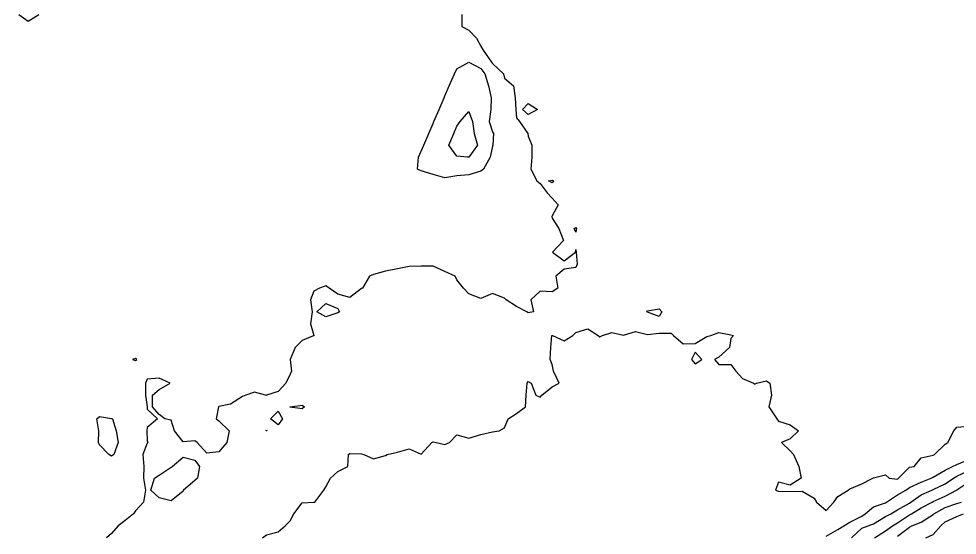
# Model space of a CAD drawing. Header units: metres. Extents: x 2681030 to 2681330, y 1246000 to 1246290.
# Drawn here: x 2681030.85 to 2681070.26, y 1246094.36 to 1246116.07 of the extents above; entities that cross this region are included whole.
import ezdxf

# ---------------------------------------------------------------- set-up
doc = ezdxf.new("R2010")
doc.units = ezdxf.units.M
doc.layers.add('BASIS_HOEHENLINIEN', color=8, linetype='Continuous')

msp = doc.modelspace()

# ---------------------------------------------------------------- linework, layer by layer
at = {"layer": 'BASIS_HOEHENLINIEN'}
for points in [[(2681030.853, 1246116.25, 0), (2681031.25, 1246115.971, 0), (2681031.7, 1246116.25, 0)], [(2681049.455, 1246116.25, 0), (2681049.465, 1246115.75, 0), (2681049.75, 1246115.595, 0), (2681050.069, 1246115.25, 0), (2681050.25, 1246114.922, 0), (2681050.352, 1246114.75, 0), (2681050.71, 1246114.25, 0), (2681050.75, 1246114.19, 0), (2681051.214, 1246113.75, 0), (2681051.25, 1246113.571, 0), (2681051.634, 1246113.25, 0), (2681051.694, 1246112.75, 0), (2681051.727, 1246112.25, 0), (2681051.75, 1246111.908, 0), (2681051.875, 1246111.75, 0), (2681052.234, 1246111.25, 0), (2681052.25, 1246111.139, 0), (2681052.397, 1246110.75, 0), (2681052.403, 1246110.25, 0), (2681052.356, 1246109.75, 0), (2681052.601, 1246109.25, 0), (2681052.75, 1246109.142, 0), (2681053.043, 1246108.75, 0), (2681053.25, 1246108.527, 0), (2681053.5, 1246108.25, 0), (2681053.25, 1246107.785, 0), (2681053.233, 1246107.75, 0), (2681053.25, 1246107.688, 0), (2681053.529, 1246107.25, 0), (2681053.722, 1246106.75, 0), (2681053.268, 1246106.25, 0), (2681053.75, 1246105.888, 0), (2681054.234, 1246106.25, 0), (2681054.25, 1246106.373, 0), (2681054.261, 1246106.25, 0), (2681054.295, 1246105.75, 0), (2681054.25, 1246105.615, 0), (2681053.75, 1246105.546, 0), (2681053.4, 1246105.25, 0), (2681053.484, 1246104.75, 0), (2681053.25, 1246104.59, 0), (2681052.75, 1246104.619, 0), (2681052.355, 1246104.25, 0), (2681052.472, 1246103.75, 0), (2681052.25, 1246103.702, 0), (2681052.192, 1246103.75, 0), (2681051.75, 1246103.977, 0), (2681051.319, 1246104.25, 0), (2681051.25, 1246104.322, 0), (2681050.75, 1246104.52, 0), (2681050.25, 1246104.305, 0), (2681049.75, 1246104.501, 0), (2681049.535, 1246104.75, 0), (2681049.25, 1246105.096, 0), (2681049.174, 1246105.25, 0), (2681048.75, 1246105.442, 0), (2681048.25, 1246105.667, 0), (2681047.75, 1246105.668, 0), (2681047.25, 1246105.66, 0), (2681046.75, 1246105.559, 0), (2681046.25, 1246105.458, 0), (2681045.75, 1246105.313, 0), (2681045.586, 1246105.25, 0), (2681045.287, 1246104.75, 0), (2681045.25, 1246104.731, 0), (2681044.75, 1246104.355, 0), (2681044.25, 1246104.484, 0), (2681043.883, 1246104.75, 0), (2681043.75, 1246104.838, 0), (2681043.483, 1246104.75, 0), (2681043.25, 1246104.623, 0), (2681043.107, 1246104.25, 0), (2681043.176, 1246103.75, 0), (2681043.105, 1246103.25, 0), (2681043.25, 1246102.752, 0), (2681043.251, 1246102.75, 0), (2681043.25, 1246102.749, 0), (2681042.75, 1246102.549, 0), (2681042.461, 1246102.25, 0), (2681042.255, 1246101.75, 0), (2681042.299, 1246101.25, 0), (2681042.25, 1246101.129, 0), (2681042.062, 1246100.75, 0), (2681041.75, 1246100.404, 0), (2681041.261, 1246100.25, 0), (2681041.25, 1246100.23, 0), (2681041.214, 1246100.25, 0), (2681040.75, 1246100.366, 0), (2681040.385, 1246100.25, 0), (2681040.25, 1246100.184, 0), (2681039.75, 1246099.873, 0), (2681039.25, 1246099.769, 0), (2681039.236, 1246099.75, 0), (2681039.147, 1246099.25, 0), (2681039.25, 1246099.169, 0), (2681039.693, 1246098.75, 0), (2681039.594, 1246098.25, 0), (2681039.25, 1246097.857, 0), (2681038.75, 1246097.812, 0), (2681038.338, 1246098.25, 0), (2681038.25, 1246098.327, 0), (2681037.75, 1246098.279, 0), (2681037.386, 1246098.75, 0), (2681037.25, 1246099.187, 0), (2681036.983, 1246099.25, 0), (2681036.75, 1246099.436, 0), (2681036.462, 1246099.75, 0), (2681036.463, 1246100.25, 0), (2681036.75, 1246100.479, 0), (2681037.209, 1246100.75, 0), (2681036.75, 1246100.963, 0), (2681036.25, 1246100.912, 0), (2681036.181, 1246100.75, 0), (2681036.18, 1246100.25, 0), (2681036.238, 1246099.75, 0), (2681036.25, 1246099.66, 0), (2681036.675, 1246099.25, 0), (2681036.25, 1246098.885, 0), (2681036.225, 1246098.75, 0), (2681036.25, 1246098.318, 0), (2681036.274, 1246098.25, 0), (2681036.25, 1246098.226, 0), (2681036.063, 1246097.75, 0), (2681036.11, 1246097.25, 0), (2681036.088, 1246096.75, 0), (2681036.177, 1246096.25, 0), (2681036.084, 1246095.75, 0), (2681035.75, 1246095.384, 0), (2681035.671, 1246095.25, 0), (2681035.25, 1246094.913, 0), (2681035.034, 1246094.75, 0), (2681034.75, 1246094.434, 0), (2681034.539, 1246094.25, 0)], [(2681050.362, 1246109.75, 0), (2681050.25, 1246109.657, 0), (2681049.75, 1246109.501, 0), (2681049.25, 1246109.464, 0), (2681048.75, 1246109.387, 0), (2681048.25, 1246109.528, 0), (2681047.75, 1246109.674, 0), (2681047.6, 1246109.75, 0), (2681047.642, 1246110.25, 0), (2681047.75, 1246110.501, 0), (2681047.857, 1246110.75, 0), (2681048.072, 1246111.25, 0), (2681048.25, 1246111.666, 0), (2681048.286, 1246111.75, 0), (2681048.501, 1246112.25, 0), (2681048.715, 1246112.75, 0), (2681048.75, 1246112.831, 0), (2681048.93, 1246113.25, 0), (2681049.145, 1246113.75, 0), (2681049.25, 1246113.965, 0), (2681049.75, 1246114.248, 0), (2681050.25, 1246113.979, 0), (2681050.426, 1246113.75, 0), (2681050.583, 1246113.25, 0), (2681050.692, 1246112.75, 0), (2681050.671, 1246112.25, 0), (2681050.609, 1246111.75, 0), (2681050.75, 1246111.318, 0), (2681050.781, 1246111.25, 0), (2681050.76, 1246110.75, 0), (2681050.75, 1246110.713, 0), (2681050.652, 1246110.25, 0), (2681050.362, 1246109.75, 0)], [(2681052.639, 1246112.25, 0), (2681052.25, 1246112.046, 0), (2681052.006, 1246112.25, 0), (2681052.25, 1246112.504, 0), (2681052.639, 1246112.25, 0)], [(2681049.755, 1246110.25, 0), (2681049.75, 1246110.247, 0), (2681049.693, 1246110.25, 0), (2681049.25, 1246110.292, 0), (2681048.906, 1246110.75, 0), (2681049.12, 1246111.25, 0), (2681049.25, 1246111.552, 0), (2681049.392, 1246111.75, 0), (2681049.75, 1246112.174, 0), (2681049.911, 1246111.75, 0), (2681049.969, 1246111.25, 0), (2681050.113, 1246110.75, 0), (2681049.755, 1246110.25, 0)], [(2681053.313, 1246109.25, 0), (2681053.25, 1246109.176, 0), (2681053.095, 1246109.25, 0), (2681053.25, 1246109.282, 0), (2681053.313, 1246109.25, 0)], [(2681054.268, 1246107.25, 0), (2681054.25, 1246107.099, 0), (2681054.172, 1246107.25, 0), (2681054.25, 1246107.296, 0), (2681054.268, 1246107.25, 0)], [(2681044.323, 1246103.75, 0), (2681044.25, 1246103.705, 0), (2681043.75, 1246103.538, 0), (2681043.372, 1246103.75, 0), (2681043.75, 1246104.1, 0), (2681044.25, 1246103.885, 0), (2681044.323, 1246103.75, 0)], [(2681057.851, 1246103.75, 0), (2681057.75, 1246103.551, 0), (2681057.25, 1246103.733, 0), (2681057.232, 1246103.75, 0), (2681057.25, 1246103.787, 0), (2681057.75, 1246103.875, 0), (2681057.851, 1246103.75, 0)], [(2681041.085, 1246094.25, 0), (2681041.25, 1246094.375, 0), (2681041.75, 1246094.492, 0), (2681042.039, 1246094.75, 0), (2681042.25, 1246094.956, 0), (2681042.399, 1246095.25, 0), (2681042.75, 1246095.713, 0), (2681043.25, 1246095.743, 0), (2681043.285, 1246095.75, 0), (2681043.659, 1246096.25, 0), (2681043.75, 1246096.389, 0), (2681043.938, 1246096.75, 0), (2681044.25, 1246097.036, 0), (2681044.668, 1246097.25, 0), (2681044.698, 1246097.75, 0), (2681044.75, 1246097.788, 0), (2681045.25, 1246097.778, 0), (2681045.343, 1246097.75, 0), (2681045.75, 1246097.572, 0), (2681046.25, 1246097.715, 0), (2681046.318, 1246097.75, 0), (2681046.75, 1246097.848, 0), (2681047.25, 1246097.988, 0), (2681047.75, 1246097.77, 0), (2681048.199, 1246098.25, 0), (2681048.25, 1246098.282, 0), (2681048.385, 1246098.25, 0), (2681048.75, 1246098.165, 0), (2681048.944, 1246098.25, 0), (2681049.25, 1246098.572, 0), (2681049.75, 1246098.436, 0), (2681050.25, 1246098.592, 0), (2681050.75, 1246098.699, 0), (2681051.027, 1246098.75, 0), (2681051.25, 1246098.865, 0), (2681051.41, 1246099.25, 0), (2681051.75, 1246099.477, 0), (2681052.125, 1246099.75, 0), (2681052.162, 1246100.25, 0), (2681052.202, 1246100.75, 0), (2681052.25, 1246100.826, 0), (2681052.374, 1246100.75, 0), (2681052.56, 1246100.25, 0), (2681052.75, 1246100.158, 0), (2681052.823, 1246100.25, 0), (2681053.25, 1246100.589, 0), (2681053.54, 1246100.75, 0), (2681053.313, 1246101.25, 0), (2681053.25, 1246101.527, 0), (2681053.162, 1246101.75, 0), (2681053.19, 1246102.25, 0), (2681053.24, 1246102.75, 0), (2681053.25, 1246102.755, 0), (2681053.263, 1246102.75, 0), (2681053.75, 1246102.53, 0), (2681054.12, 1246102.75, 0), (2681054.25, 1246102.875, 0), (2681054.75, 1246103.034, 0), (2681055.182, 1246102.75, 0), (2681055.25, 1246102.697, 0), (2681055.363, 1246102.75, 0), (2681055.75, 1246102.886, 0), (2681056.25, 1246102.766, 0), (2681056.75, 1246102.928, 0), (2681057.25, 1246102.797, 0), (2681057.75, 1246102.857, 0), (2681058.25, 1246102.853, 0), (2681058.351, 1246102.75, 0), (2681058.75, 1246102.397, 0), (2681059.25, 1246102.422, 0), (2681059.75, 1246102.718, 0), (2681059.918, 1246102.75, 0), (2681060.25, 1246102.885, 0), (2681060.75, 1246102.778, 0), (2681060.86, 1246102.75, 0), (2681060.75, 1246102.624, 0), (2681060.691, 1246102.25, 0), (2681060.25, 1246101.841, 0), (2681060.07, 1246101.75, 0), (2681060.25, 1246101.532, 0), (2681060.75, 1246101.529, 0), (2681060.968, 1246101.25, 0), (2681061.25, 1246100.952, 0), (2681061.711, 1246100.75, 0), (2681061.75, 1246100.703, 0), (2681061.834, 1246100.75, 0), (2681062.25, 1246100.847, 0), (2681062.397, 1246100.75, 0), (2681062.467, 1246100.25, 0), (2681062.352, 1246099.75, 0), (2681062.681, 1246099.25, 0), (2681062.75, 1246099.156, 0), (2681063.25, 1246098.999, 0), (2681063.59, 1246098.75, 0), (2681063.25, 1246098.413, 0), (2681062.877, 1246098.25, 0), (2681063.25, 1246097.899, 0), (2681063.392, 1246097.75, 0), (2681063.608, 1246097.25, 0), (2681063.703, 1246096.75, 0), (2681063.25, 1246096.462, 0), (2681062.75, 1246096.586, 0), (2681062.624, 1246096.25, 0), (2681062.75, 1246096.205, 0), (2681063.25, 1246096.194, 0), (2681063.75, 1246096.202, 0), (2681064.25, 1246095.914, 0), (2681064.351, 1246095.75, 0), (2681064.75, 1246095.391, 0), (2681065.074, 1246095.75, 0), (2681065.25, 1246095.981, 0), (2681065.683, 1246096.25, 0), (2681065.75, 1246096.304, 0), (2681066.25, 1246096.515, 0), (2681066.716, 1246096.75, 0), (2681066.75, 1246096.773, 0), (2681067.25, 1246096.893, 0), (2681067.405, 1246096.75, 0), (2681067.75, 1246096.72, 0), (2681067.79, 1246096.75, 0), (2681068.25, 1246097.224, 0), (2681068.456, 1246097.25, 0), (2681068.75, 1246097.609, 0), (2681069.25, 1246097.724, 0), (2681069.308, 1246097.75, 0), (2681069.75, 1246098.191, 0), (2681069.863, 1246098.25, 0), (2681070.114, 1246098.75, 0), (2681070.25, 1246098.902, 0), (2681070.75, 1246098.936, 0)], [(2681035.75, 1246101.703, 0), (2681035.814, 1246101.75, 0), (2681035.75, 1246101.78, 0), (2681035.628, 1246101.75, 0), (2681035.75, 1246101.703, 0)], [(2681059.25, 1246101.565, 0), (2681059.531, 1246101.75, 0), (2681059.25, 1246102.059, 0), (2681059.098, 1246101.75, 0), (2681059.25, 1246101.565, 0)], [(2681042.846, 1246099.75, 0), (2681042.75, 1246099.667, 0), (2681042.25, 1246099.744, 0), (2681042.23, 1246099.75, 0), (2681042.25, 1246099.755, 0), (2681042.75, 1246099.82, 0), (2681042.846, 1246099.75, 0)], [(2681034.845, 1246097.75, 0), (2681034.75, 1246097.684, 0), (2681034.633, 1246097.75, 0), (2681034.25, 1246098.156, 0), (2681034.198, 1246098.25, 0), (2681034.21, 1246098.75, 0), (2681034.136, 1246099.25, 0), (2681034.25, 1246099.354, 0), (2681034.75, 1246099.267, 0), (2681034.788, 1246099.25, 0), (2681034.945, 1246098.75, 0), (2681035.029, 1246098.25, 0), (2681034.845, 1246097.75, 0)], [(2681041.921, 1246099.25, 0), (2681041.75, 1246099.003, 0), (2681041.418, 1246099.25, 0), (2681041.75, 1246099.568, 0), (2681041.921, 1246099.25, 0)], [(2681041.269, 1246098.75, 0), (2681041.25, 1246098.745, 0), (2681041.241, 1246098.75, 0), (2681041.25, 1246098.787, 0), (2681041.269, 1246098.75, 0)], [(2681037.765, 1246096.25, 0), (2681037.75, 1246096.204, 0), (2681037.25, 1246095.806, 0), (2681036.75, 1246095.928, 0), (2681036.397, 1246096.25, 0), (2681036.555, 1246096.75, 0), (2681036.75, 1246096.886, 0), (2681037.25, 1246097.213, 0), (2681037.292, 1246097.25, 0), (2681037.75, 1246097.632, 0), (2681038.25, 1246097.514, 0), (2681038.438, 1246097.25, 0), (2681038.353, 1246096.75, 0), (2681038.25, 1246096.66, 0), (2681037.765, 1246096.25, 0)], [(2681064.75, 1246094.322, 0), (2681065.25, 1246094.595, 0), (2681065.497, 1246094.75, 0), (2681065.75, 1246094.911, 0), (2681066.25, 1246095.161, 0), (2681066.39, 1246095.25, 0), (2681066.75, 1246095.55, 0), (2681067.25, 1246095.72, 0), (2681067.292, 1246095.75, 0), (2681067.75, 1246096.05, 0), (2681068.103, 1246096.25, 0), (2681068.25, 1246096.361, 0), (2681068.75, 1246096.589, 0), (2681069.161, 1246096.75, 0), (2681069.25, 1246096.794, 0), (2681069.75, 1246097.09, 0), (2681070.066, 1246097.25, 0), (2681070.25, 1246097.327, 0), (2681070.75, 1246097.534, 0)], [(2681065.827, 1246094.25, 0), (2681066.25, 1246094.65, 0), (2681066.522, 1246094.75, 0), (2681066.75, 1246094.838, 0), (2681067.25, 1246095.137, 0), (2681067.475, 1246095.25, 0), (2681067.75, 1246095.425, 0), (2681068.25, 1246095.708, 0), (2681068.308, 1246095.75, 0), (2681068.75, 1246096.06, 0), (2681069.194, 1246096.25, 0), (2681069.25, 1246096.275, 0), (2681069.75, 1246096.52, 0), (2681070.098, 1246096.75, 0), (2681070.25, 1246096.841, 0), (2681070.75, 1246097.079, 0)], [(2681066.79, 1246094.25, 0), (2681067.25, 1246094.545, 0), (2681067.536, 1246094.75, 0), (2681067.75, 1246094.873, 0), (2681068.25, 1246095.212, 0), (2681068.335, 1246095.25, 0), (2681068.75, 1246095.503, 0), (2681069.205, 1246095.75, 0), (2681069.25, 1246095.768, 0), (2681069.75, 1246096.004, 0), (2681070.23, 1246096.25, 0), (2681070.25, 1246096.262, 0), (2681070.75, 1246096.607, 0)], [(2681067.75, 1246094.311, 0), (2681068.25, 1246094.695, 0), (2681068.349, 1246094.75, 0), (2681068.75, 1246094.912, 0), (2681069.25, 1246095.228, 0), (2681069.273, 1246095.25, 0), (2681069.75, 1246095.525, 0), (2681070.25, 1246095.685, 0), (2681070.446, 1246095.75, 0)], [(2681068.944, 1246094.25, 0), (2681069.25, 1246094.388, 0), (2681069.57, 1246094.75, 0), (2681069.75, 1246094.918, 0), (2681070.25, 1246095.137, 0), (2681070.52, 1246095.25, 0)]]:
    msp.add_polyline3d(points, dxfattribs=at)

doc.saveas('drawing.dxf')
